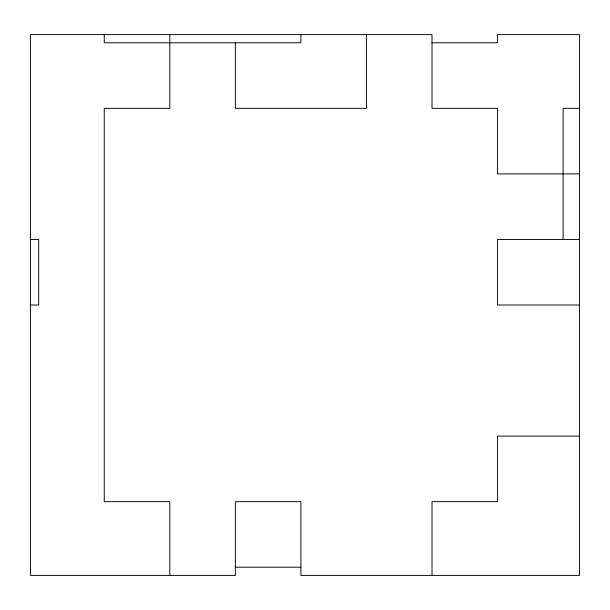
<?xml version="1.0" encoding="UTF-8"?>
<svg xmlns="http://www.w3.org/2000/svg" width="610" height="610" viewBox="0 0 610 610"><rect width="100%" height="100%" fill="white"/><g stroke="black" fill="none" stroke-linecap="round" stroke-linejoin="round"><path stroke-width="0.91" d="M432.01 42.791L497.562 42.791L497.562 34.595L579.5 34.595L579.5 575.405L300.905 575.405L300.905 501.656L235.353 501.656L235.353 575.405L30.5 575.405L30.5 34.595L432.01 34.595L432.01 108.344L497.562 108.344L497.562 173.896L579.5 173.896M579.5 108.344L563.114 108.344L563.114 239.448M30.5 239.448L38.697 239.448L38.697 305L30.5 305M579.5 239.448L497.562 239.448L497.562 305L579.5 305M579.5 436.104L497.562 436.104L497.562 501.656L432.01 501.656L432.01 575.405M235.353 567.208L300.905 567.208M366.457 34.595L366.457 108.344L235.353 108.344L235.353 42.791M300.905 34.595L300.905 42.791L104.249 42.791L104.249 34.595M169.801 34.595L169.801 108.344L104.249 108.344L104.249 501.656L169.801 501.656L169.801 575.405"/></g></svg>
